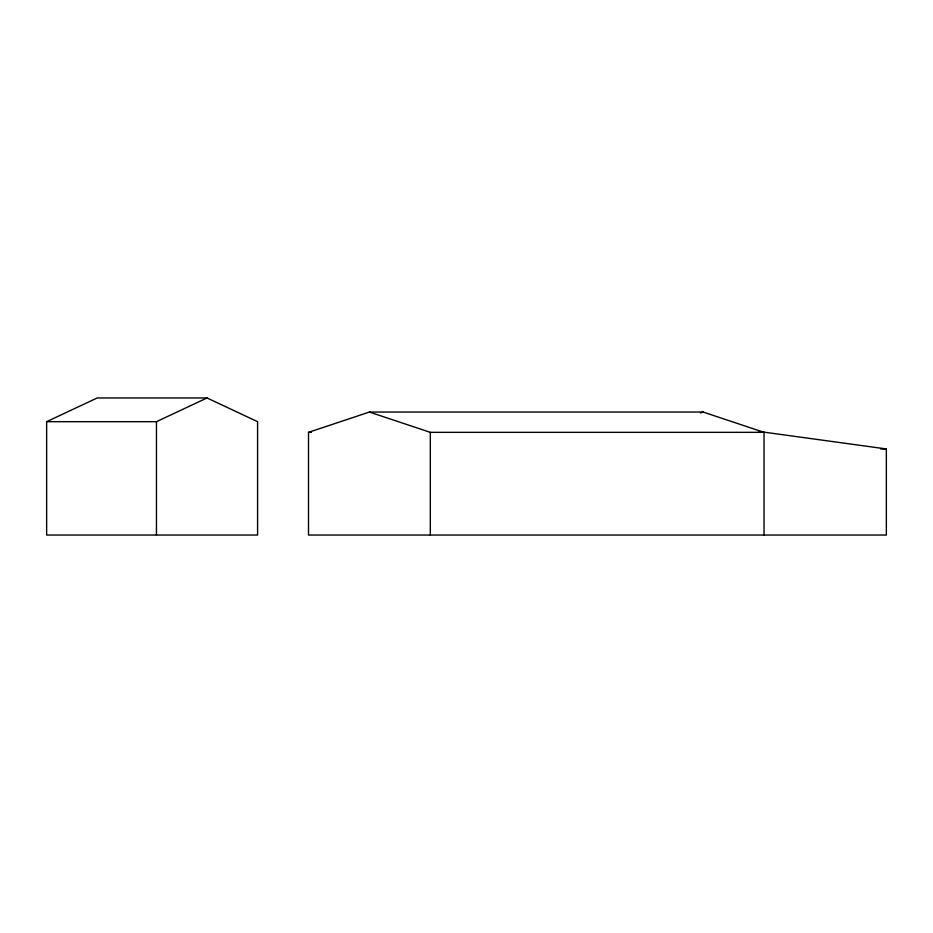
<?xml version="1.0" encoding="UTF-8"?>
<svg xmlns="http://www.w3.org/2000/svg" width="933" height="933" viewBox="0 0 933 933"><rect width="100%" height="100%" fill="white"/><g stroke="black" fill="none" stroke-linecap="round" stroke-linejoin="round"><path stroke-width="1.4" d="M46.65 421.681L97.207 397.959L207.021 397.959L257.578 421.681L257.578 535.041L46.65 535.041L46.65 421.681L156.464 421.681L207.021 397.959M758.424 431.384L886.35 448.948L886.35 535.041L308.508 535.041L308.508 432.341L369.421 412.048L703.12 412.048L764.034 432.341L764.034 535.041M700.415 412.946L703.12 412.048M308.508 432.341L311.424 432.341M369.421 412.048L430.323 432.341L764.034 432.341M880.589 448.948L886.35 448.948M430.323 432.341L430.323 535.041M156.464 421.681L156.464 535.041"/></g></svg>
